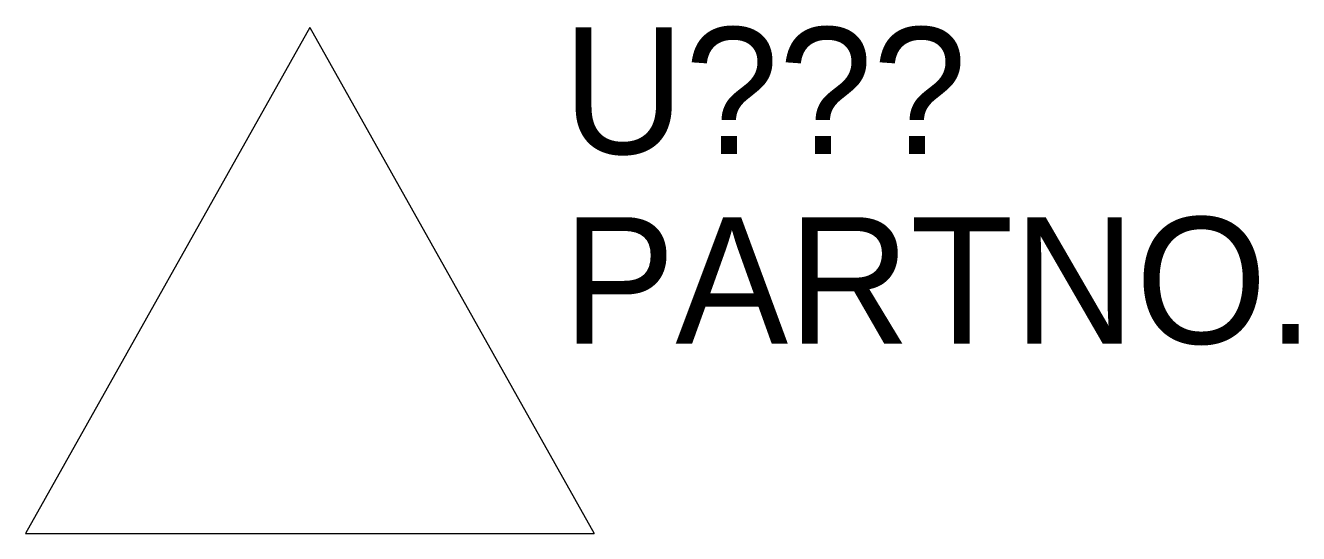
# Model space of a CAD drawing. Extents: x 11.95 to 13.96, y 9.2 to 10.
import ezdxf

# ---------------------------------------------------------------- set-up
doc = ezdxf.new("R2010")
doc.units = 0
doc.layers.add('1', color=7, linetype='CONTINUOUS')
doc.layers.add('2', color=2, linetype='CONTINUOUS')

# ---------------------------------------------------------------- blocks, each defined once
blk = doc.blocks.new('AMP')
at = {"layer": '2', "color": 0}
for p, q in [((0, 0), (-0.8, 0.45)), ((-0.8, 0.45), (-0.8, -0.45)), ((0, 0), (-0.8, -0.45))]:
    blk.add_line(p, q, dxfattribs=at)

msp = doc.modelspace()

# ---------------------------------------------------------------- block references
at = {"layer": '1', "color": 0, "rotation": 90}
msp.add_blockref('AMP', (12.4, 10), dxfattribs=at)

# ---------------------------------------------------------------- texts
at = {"layer": '1', "color": 0}
for tag, p, s in [('U???', (12.8, 9.8), 'U???'), ('PARTNO.', (12.8, 9.5), '0000000')]:
    msp.add_attdef(tag, p, s, height=0.2, dxfattribs=at)

doc.saveas('drawing.dxf')
